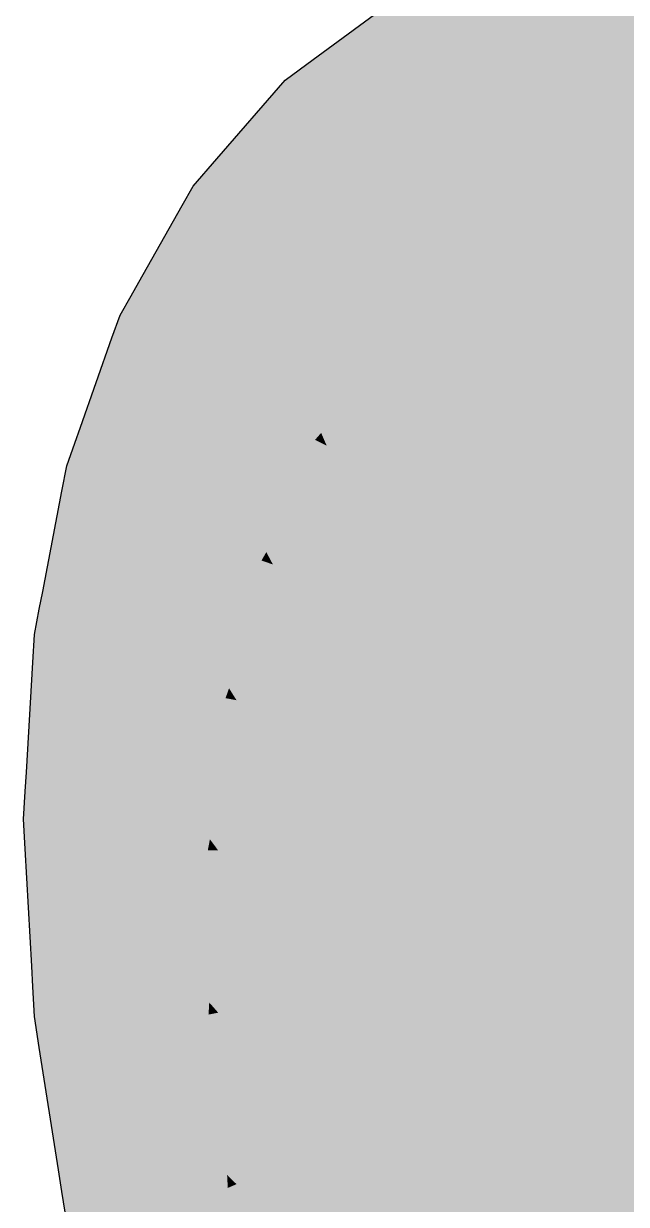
# Model space of a CAD drawing. Extents: x 0 to 1682, y 0 to 1188.
# Drawn here: x 1001.48 to 1004.85, y 496.51 to 503.1 of the extents above; entities that cross this region are included whole.
import ezdxf

# ---------------------------------------------------------------- set-up
doc = ezdxf.new("R2010")
doc.units = 0
doc.layers.add('SOMBRA', color=8, linetype='CONTINUOUS')
doc.layers.add('VISIBLE', color=7, linetype='CONTINUOUS')

msp = doc.modelspace()

# ---------------------------------------------------------------- linework, layer by layer
at = {"layer": 'SOMBRA', "color": 254}
for points in [[(1589.9953, 841.7476), (1589.8395, 841.6324), (1002.9408, 502.7863)], [(1589.9953, 841.7476), (1002.9408, 502.7863), (1153.05, 589.4772)], [(1002.9408, 502.7863), (1589.8395, 841.6324), (1152.5115, 588.9216)], [(1589.4569, 841.1921), (1589.3256, 841.0411), (1002.427, 502.195)], [(1589.4569, 841.1921), (1002.427, 502.195), (1152.5115, 588.9216)], [(1002.3654, 502.0863), (1589.3256, 841.0411), (1500.8829, 789.9055)], [(1002.3654, 502.0863), (1002.427, 502.195), (1589.3256, 841.0411)], [(1588.9781, 840.428), (1588.9165, 840.3194), (1002.0179, 501.4733)], [(1588.9781, 840.428), (1002.0179, 501.4733), (1090.4582, 552.6075)], [(1001.9731, 501.3468), (1588.9165, 840.3194), (1500.491, 789.1663)], [(1001.9731, 501.3468), (1002.0179, 501.4733), (1588.9165, 840.3194)], [(1588.664, 839.6061), (1588.6192, 839.4797), (1001.7206, 500.6336)], [(1588.664, 839.6061), (1001.7206, 500.6336), (1090.1482, 551.7879)], [(1001.6934, 500.4915), (1588.6192, 839.4797), (1500.2093, 788.3098)], [(1001.6934, 500.4915), (1001.7206, 500.6336), (1588.6192, 839.4797)], [(1588.4659, 838.6784), (1588.4387, 838.5363), (1001.5401, 499.6903)], [(1588.4659, 838.6784), (1001.5401, 499.6903), (1089.9476, 550.8587)], [(1002.3654, 502.0863), (1500.8829, 789.9055), (1152.0754, 588.2331)], [(1001.9731, 501.3468), (1500.491, 789.1663), (1151.7467, 587.4219)], [(1001.6934, 500.4915), (1500.2093, 788.3098), (1151.5408, 586.5076)], [(1153.05, 589.4772), (1002.9408, 502.7863), (1003.0966, 502.9015)], [(1003.5507, 503.2372), (1153.05, 589.4772), (1003.0966, 502.9015)], [(1152.5115, 588.9216), (1002.427, 502.195), (1002.5583, 502.3461)], [(1002.9408, 502.7863), (1152.5115, 588.9216), (1002.5583, 502.3461)], [(1152.0754, 588.2331), (1090.4582, 552.6075), (1002.0795, 501.582)], [(1152.0754, 588.2331), (1002.0795, 501.582), (1002.1224, 501.6577)], [(1002.3654, 502.0863), (1152.0754, 588.2331), (1002.1224, 501.6577)], [(1151.7467, 587.4219), (1090.1482, 551.7879), (1001.7653, 500.76)], [(1151.7467, 587.4219), (1001.7653, 500.76), (1001.7965, 500.8481)], [(1001.9731, 501.3468), (1151.7467, 587.4219), (1001.7965, 500.8481)], [(1151.5408, 586.5076), (1089.9476, 550.8587), (1001.5673, 499.8323)], [(1151.5408, 586.5076), (1001.5673, 499.8323), (1001.5862, 499.9313)], [(1001.6934, 500.4915), (1151.5408, 586.5076), (1001.5862, 499.9313)], [(1090.4582, 552.6075), (1002.0179, 501.4733), (1002.0795, 501.582)], [(1090.1482, 551.7879), (1001.7206, 500.6336), (1001.7653, 500.76)], [(1089.9476, 550.8587), (1001.5401, 499.6903), (1001.5673, 499.8323)]]:
    msp.add_solid(points, dxfattribs=at)
at = {"layer": 'SOMBRA', "color": 253}
for points in [[(1001.531, 499.535), (1588.4387, 838.5363), (1500.0496, 787.3549)], [(1001.531, 499.535), (1001.5401, 499.6903), (1588.4387, 838.5363)], [(1588.3874, 837.6608), (1588.3782, 837.5055), (1001.4796, 498.6594)], [(1588.3874, 837.6608), (1001.4796, 498.6594), (1089.8687, 549.8409)], [(1001.4887, 498.4937), (1001.4796, 498.6594), (1588.3782, 837.5055)], [(1001.4887, 498.4937), (1588.3782, 837.5055), (1500.0074, 786.3136)], [(1588.4296, 836.5706), (1588.4387, 836.4049), (1001.5401, 497.5588)], [(1588.4296, 836.5706), (1001.5401, 497.5588), (1089.911, 548.7507)], [(1001.5673, 497.3853), (1001.5401, 497.5588), (1588.4387, 836.4049)], [(1001.5673, 497.3853), (1588.4387, 836.4049), (1500.0856, 785.205)], [(1588.592, 835.4266), (1588.6192, 835.2532), (1001.7206, 496.4071)], [(1588.592, 835.4266), (1001.7206, 496.4071), (1090.0761, 547.6083)], [(1001.531, 499.535), (1500.0496, 787.3549), (1151.447, 585.4976)], [(1001.4887, 498.4937), (1500.0074, 786.3136), (1151.476, 584.4144)], [(1001.5673, 497.3853), (1500.0856, 785.205), (1151.6258, 583.2758)], [(1151.447, 585.4976), (1089.8687, 549.8409), (1001.4887, 498.8147)], [(1151.447, 585.4976), (1001.4887, 498.8147), (1001.4951, 498.9228)], [(1001.531, 499.535), (1151.447, 585.4976), (1001.4951, 498.9228)], [(1001.4887, 498.4937), (1151.476, 584.4144), (1001.5247, 497.84)], [(1151.476, 584.4144), (1001.531, 497.7245), (1001.5247, 497.84)], [(1151.476, 584.4144), (1089.911, 548.7507), (1001.531, 497.7245)], [(1001.5673, 497.3853), (1151.6258, 583.2758), (1001.6745, 496.7013)], [(1151.6258, 583.2758), (1001.6934, 496.5805), (1001.6745, 496.7013)], [(1151.6258, 583.2758), (1090.0761, 547.6083), (1001.6934, 496.5805)], [(1089.8687, 549.8409), (1001.4796, 498.6594), (1001.4887, 498.8147)], [(1089.911, 548.7507), (1001.5401, 497.5588), (1001.531, 497.7245)], [(1090.0761, 547.6083), (1001.7206, 496.4071), (1001.6934, 496.5805)]]:
    msp.add_solid(points, dxfattribs=at)
at = {"layer": 'SOMBRA', "color": 252}
for points in [[(1001.7653, 496.2289), (1001.7206, 496.4071), (1588.6192, 835.2532)], [(1001.7653, 496.2289), (1588.6192, 835.2532), (1500.2811, 784.0472)], [(1588.8717, 834.2483), (1588.9165, 834.0702), (1002.0179, 495.2241)], [(1588.8717, 834.2483), (1002.0179, 495.2241), (1090.3538, 546.4289)], [(1002.0795, 495.0443), (1002.0179, 495.2241), (1588.9165, 834.0702)], [(1002.0795, 495.0443), (1588.9165, 834.0702), (1500.5993, 782.8648)], [(1589.264, 833.0559), (1589.3256, 832.8761), (1002.427, 494.03)], [(1589.264, 833.0559), (1002.427, 494.03), (1090.7465, 545.2367)], [(1002.5043, 493.8516), (1002.427, 494.03), (1589.3256, 832.8761)], [(1002.5043, 493.8516), (1589.3256, 832.8761), (1501.0214, 781.6706)], [(1589.7621, 831.8698), (1589.8395, 831.6914), (1002.9408, 492.8453)], [(1589.7621, 831.8698), (1002.9408, 492.8453), (1091.2425, 544.0494)], [(1003.0327, 492.6713), (1002.9408, 492.8453), (1589.8395, 831.6914)], [(1003.0327, 492.6713), (1589.8395, 831.6914), (1501.5495, 780.4902)], [(1590.3575, 830.7102), (1590.4493, 830.5363), (1003.5507, 491.6902)], [(1590.3575, 830.7102), (1003.5507, 491.6902), (1091.8408, 542.8915)], [(1003.6554, 491.5237), (1003.5507, 491.6902), (1590.4493, 830.5363)], [(1003.6554, 491.5237), (1590.4493, 830.5363), (1502.1721, 779.3425)], [(1591.04, 829.5971), (1591.1447, 829.4306), (1004.2461, 490.5845)], [(1591.04, 829.5971), (1004.2461, 490.5845), (1092.5232, 541.7783)], [(1004.3619, 490.4283), (1004.2461, 490.5845), (1591.1447, 829.4306)], [(1004.3619, 490.4283), (1591.1447, 829.4306), (1502.8815, 778.2487)], [(1001.7653, 496.2289), (1500.2811, 784.0472), (1151.8962, 582.1025)], [(1002.0795, 495.0443), (1500.5993, 782.8648), (1152.2743, 580.9098)], [(1002.5043, 493.8516), (1501.0214, 781.6706), (1152.7622, 579.7232)], [(1003.0327, 492.6713), (1501.5495, 780.4902), (1153.3452, 578.5592)], [(1003.6554, 491.5237), (1502.1721, 779.3425), (1154.0218, 577.4426)], [(1004.3619, 490.4283), (1502.8815, 778.2487), (1154.7719, 576.3878)], [(1001.7653, 496.2289), (1151.8962, 582.1025), (1001.9419, 495.5263)], [(1151.8962, 582.1025), (1001.9731, 495.4022), (1001.9419, 495.5263)], [(1151.8962, 582.1025), (1090.3538, 546.4289), (1001.9731, 495.4022)], [(1002.0795, 495.0443), (1152.2743, 580.9098), (1002.3224, 494.3351)], [(1152.2743, 580.9098), (1002.3654, 494.2098), (1002.3224, 494.3351)], [(1152.2743, 580.9098), (1090.7465, 545.2367), (1002.3654, 494.2098)], [(1002.5043, 493.8516), (1152.7622, 579.7232), (1002.8095, 493.148)], [(1152.7622, 579.7232), (1002.8634, 493.0237), (1002.8095, 493.148)], [(1152.7622, 579.7232), (1091.2425, 544.0494), (1002.8634, 493.0237)], [(1003.0327, 492.6713), (1153.3452, 578.5592), (1003.3949, 491.9853)], [(1153.3452, 578.5592), (1003.4588, 491.8642), (1003.3949, 491.9853)], [(1153.3452, 578.5592), (1091.8408, 542.8915), (1003.4588, 491.8642)], [(1003.6554, 491.5237), (1154.0218, 577.4426), (1004.0684, 490.867)], [(1154.0218, 577.4426), (1004.1414, 490.751), (1004.0684, 490.867)], [(1154.0218, 577.4426), (1092.5232, 541.7783), (1004.1414, 490.751)], [(1004.3619, 490.4283), (1154.7719, 576.3878), (1004.8187, 489.8122)], [(1154.7719, 576.3878), (1004.8993, 489.7034), (1004.8187, 489.8122)], [(1090.3538, 546.4289), (1002.0179, 495.2241), (1001.9731, 495.4022)], [(1090.7465, 545.2367), (1002.427, 494.03), (1002.3654, 494.2098)], [(1091.2425, 544.0494), (1002.9408, 492.8453), (1002.8634, 493.0237)], [(1091.8408, 542.8915), (1003.5507, 491.6902), (1003.4588, 491.8642)], [(1092.5232, 541.7783), (1004.2461, 490.5845), (1004.1414, 490.751)], [(1004.4426, 503.5781), (1004.2461, 503.5399), (1004.4798, 503.0533)], [(1004.4426, 503.5781), (1004.4798, 503.0533), (1005.3839, 502.739)], [(1004.4426, 503.5781), (1005.3839, 502.739), (1005.2071, 503.1945)], [(1004.2461, 503.5399), (1003.7284, 503.3146), (1004.4798, 503.0533)], [(1003.7284, 503.3146), (1003.5507, 503.2372), (1003.8221, 502.767)], [(1003.7284, 503.3146), (1003.8221, 502.767), (1004.695, 502.6052)], [(1003.7284, 503.3146), (1004.695, 502.6052), (1004.4798, 503.0533)], [(1003.5507, 503.2372), (1003.0966, 502.9015), (1003.8221, 502.767)], [(1004.4798, 503.0533), (1004.695, 502.6052), (1005.4932, 502.4573)], [(1004.4798, 503.0533), (1005.4932, 502.4573), (1005.3839, 502.739)], [(1003.0966, 502.9015), (1002.9408, 502.7863), (1003.2454, 502.3406)], [(1003.0966, 502.9015), (1003.2454, 502.3406), (1004.0721, 502.3341)], [(1003.0966, 502.9015), (1004.0721, 502.3341), (1003.8221, 502.767)], [(1002.9408, 502.7863), (1002.5583, 502.3461), (1003.2454, 502.3406)], [(1003.8221, 502.767), (1004.0721, 502.3341), (1004.8281, 502.3281)], [(1003.8221, 502.767), (1004.8281, 502.3281), (1004.695, 502.6052)], [(1004.695, 502.6052), (1004.8281, 502.3281), (1005.5455, 502.3224)], [(1004.695, 502.6052), (1005.5455, 502.3224), (1005.4932, 502.4573)], [(1002.5583, 502.3461), (1002.427, 502.195), (1002.6789, 501.8815)], [(1002.5583, 502.3461), (1002.6789, 501.8815), (1002.8156, 501.7923)], [(1002.5583, 502.3461), (1002.8156, 501.7923), (1003.5259, 501.9302)], [(1002.5583, 502.3461), (1003.5259, 501.9302), (1003.2454, 502.3406)], [(1003.2454, 502.3406), (1003.5259, 501.9302), (1004.2267, 502.0663)], [(1003.2454, 502.3406), (1004.2267, 502.0663), (1004.0721, 502.3341)], [(1004.0721, 502.3341), (1004.2267, 502.0663), (1004.8918, 502.1955)], [(1004.0721, 502.3341), (1004.8918, 502.1955), (1004.8281, 502.3281)], [(1004.8281, 502.3281), (1004.8918, 502.1955), (1005.5455, 502.3224)], [(1002.6789, 501.8815), (1002.427, 502.195), (1002.3654, 502.0863)], [(1004.2267, 502.0663), (1004.3007, 501.9382), (1004.8918, 502.1955)], [(1004.3007, 501.9382), (1006.1226, 499.6327), (1004.8918, 502.1955)], [(1002.6789, 501.8815), (1002.3654, 502.0863), (1002.1224, 501.6577)], [(1003.5259, 501.9302), (1004.3007, 501.9382), (1004.2267, 502.0663)], [(1002.8156, 501.7923), (1003.6993, 501.6764), (1003.5259, 501.9302)], [(1003.5259, 501.9302), (1003.6993, 501.6764), (1004.3007, 501.9382)], [(1003.6993, 501.6764), (1003.7823, 501.5549), (1004.3007, 501.9382)], [(1003.7823, 501.5549), (1005.3347, 500.1472), (1004.3007, 501.9382)], [(1004.3007, 501.9382), (1005.3347, 500.1472), (1006.1226, 499.6327)], [(1002.6789, 501.8815), (1002.1224, 501.6577), (1002.7252, 501.7747)], [(1002.6789, 501.8815), (1002.7252, 501.7747), (1002.7594, 501.7814)], [(1002.6789, 501.8815), (1002.7594, 501.7814), (1002.8156, 501.7923)], [(1002.7252, 501.7747), (1002.0795, 501.582), (1002.2867, 501.1895)], [(1002.7252, 501.7747), (1002.1224, 501.6577), (1002.0795, 501.582)], [(1002.7252, 501.7747), (1002.2867, 501.1895), (1002.4233, 501.121)], [(1002.7252, 501.7747), (1002.4233, 501.121), (1002.9158, 501.3354)], [(1002.7252, 501.7747), (1003.0656, 501.4005), (1002.7594, 501.7814)], [(1002.7252, 501.7747), (1002.9158, 501.3354), (1003.0656, 501.4005)], [(1002.8156, 501.7923), (1002.7594, 501.7814), (1003.0656, 501.4005)], [(1002.8156, 501.7923), (1003.0656, 501.4005), (1003.2755, 501.4919)], [(1002.8156, 501.7923), (1003.2755, 501.4919), (1003.6993, 501.6764)], [(1003.2755, 501.4919), (1003.7823, 501.5549), (1003.6993, 501.6764)], [(1002.0795, 501.582), (1002.0179, 501.4733), (1002.2867, 501.1895)], [(1003.2755, 501.4919), (1003.4994, 501.3457), (1003.7823, 501.5549)], [(1003.4994, 501.3457), (1003.5639, 501.3036), (1003.7823, 501.5549)], [(1003.5639, 501.3036), (1004.2684, 500.8435), (1003.7823, 501.5549)], [(1003.7823, 501.5549), (1004.2684, 500.8435), (1005.3347, 500.1472)], [(1002.2867, 501.1895), (1002.0179, 501.4733), (1001.9731, 501.3468)], [(1003.2755, 501.4919), (1003.0656, 501.4005), (1003.2549, 501.165)], [(1003.2755, 501.4919), (1003.2549, 501.165), (1003.4994, 501.3457)], [(1002.9158, 501.3354), (1003.2549, 501.165), (1003.0656, 501.4005)], [(1002.2867, 501.1895), (1001.9731, 501.3468), (1001.7965, 500.8481)], [(1002.9158, 501.3354), (1002.4233, 501.121), (1002.8833, 500.8902)], [(1002.9158, 501.3354), (1002.8833, 500.8902), (1003.0541, 501.0165)], [(1002.9158, 501.3354), (1003.0541, 501.0165), (1003.2549, 501.165)], [(1003.4994, 501.3457), (1003.2549, 501.165), (1003.3455, 501.0523)], [(1003.4994, 501.3457), (1003.3455, 501.0523), (1003.5639, 501.3036)], [(1003.5639, 501.3036), (1003.3455, 501.0523), (1003.8762, 500.3921)], [(1003.5639, 501.3036), (1003.8762, 500.3921), (1004.4549, 500.1018)], [(1003.5639, 501.3036), (1004.4549, 500.1018), (1004.2684, 500.8435)], [(1002.2867, 501.1895), (1001.7965, 500.8481), (1002.3416, 501.0854)], [(1002.2867, 501.1895), (1002.3416, 501.0854), (1002.3725, 501.0989)], [(1002.2867, 501.1895), (1002.3725, 501.0989), (1002.4233, 501.121)], [(1002.4233, 501.121), (1002.3725, 501.0989), (1002.6991, 500.7541)], [(1002.4233, 501.121), (1002.6991, 500.7541), (1002.8833, 500.8902)], [(1003.0541, 501.0165), (1003.3455, 501.0523), (1003.2549, 501.165)], [(1002.3416, 501.0854), (1001.7653, 500.76), (1002.0016, 500.3844)], [(1002.3416, 501.0854), (1001.7965, 500.8481), (1001.7653, 500.76)], [(1002.3416, 501.0854), (1002.0016, 500.3844), (1002.1359, 500.3377)], [(1002.3416, 501.0854), (1002.1359, 500.3377), (1002.5678, 500.657)], [(1002.3416, 501.0854), (1002.6991, 500.7541), (1002.3725, 501.0989)], [(1002.3416, 501.0854), (1002.5678, 500.657), (1002.6991, 500.7541)], [(1003.0541, 501.0165), (1003.1408, 500.8167), (1003.3455, 501.0523)], [(1003.1408, 500.8167), (1003.1717, 500.7456), (1003.3455, 501.0523)], [(1003.1717, 500.7456), (1003.8762, 500.3921), (1003.3455, 501.0523)], [(1003.0541, 501.0165), (1002.8833, 500.8902), (1003.1071, 500.7779)], [(1003.0541, 501.0165), (1003.1071, 500.7779), (1003.1408, 500.8167)], [(1002.8833, 500.8902), (1002.6991, 500.7541), (1002.9011, 500.5409)], [(1002.8833, 500.8902), (1002.9011, 500.5409), (1003.1071, 500.7779)], [(1003.1408, 500.8167), (1003.1071, 500.7779), (1003.1717, 500.7456)], [(1004.4549, 500.1018), (1004.9424, 499.8572), (1004.2684, 500.8435)], [(1004.8471, 500.4656), (1004.2684, 500.8435), (1004.9424, 499.8572)], [(1001.7653, 500.76), (1001.7206, 500.6336), (1002.0016, 500.3844)], [(1002.5678, 500.657), (1002.9011, 500.5409), (1002.6991, 500.7541)], [(1003.1071, 500.7779), (1002.9011, 500.5409), (1002.9978, 500.4388)], [(1003.1071, 500.7779), (1002.9978, 500.4388), (1003.1717, 500.7456)], [(1003.1717, 500.7456), (1002.9978, 500.4388), (1003.5639, 499.8412)], [(1003.1717, 500.7456), (1003.5639, 499.8412), (1004.1327, 499.6435)], [(1003.1717, 500.7456), (1004.1327, 499.6435), (1003.8762, 500.3921)], [(1002.5678, 500.657), (1002.1359, 500.3377), (1002.588, 500.1805)], [(1002.5678, 500.657), (1002.588, 500.1805), (1002.7319, 500.3462)], [(1002.5678, 500.657), (1002.7319, 500.3462), (1002.9011, 500.5409)], [(1002.0016, 500.3844), (1001.7206, 500.6336), (1001.6934, 500.4915)], [(1002.7319, 500.3462), (1002.9978, 500.4388), (1002.9011, 500.5409)], [(1002.0016, 500.3844), (1001.6934, 500.4915), (1001.5862, 499.9313)], [(1002.7319, 500.3462), (1002.8348, 500.1513), (1002.9978, 500.4388)], [(1002.8348, 500.1513), (1002.8714, 500.082), (1002.9978, 500.4388)], [(1002.8714, 500.082), (1003.5639, 499.8412), (1002.9978, 500.4388)], [(1004.1327, 499.6435), (1004.6119, 499.4769), (1003.8762, 500.3921)], [(1004.4549, 500.1018), (1003.8762, 500.3921), (1004.6119, 499.4769)], [(1002.0016, 500.3844), (1001.5862, 499.9313), (1002.0643, 500.2847)], [(1002.0016, 500.3844), (1002.0643, 500.2847), (1002.0914, 500.3048)], [(1002.0016, 500.3844), (1002.0914, 500.3048), (1002.1359, 500.3377)], [(1002.1359, 500.3377), (1002.0914, 500.3048), (1002.4328, 500.002)], [(1002.1359, 500.3377), (1002.4328, 500.002), (1002.588, 500.1805)], [(1002.7319, 500.3462), (1002.588, 500.1805), (1002.808, 500.104)], [(1002.7319, 500.3462), (1002.808, 500.104), (1002.8348, 500.1513)], [(1002.0643, 500.2847), (1001.5673, 499.8323), (1001.8286, 499.4799)], [(1002.0643, 500.2847), (1001.5862, 499.9313), (1001.5673, 499.8323)], [(1002.0643, 500.2847), (1001.8286, 499.4799), (1001.9582, 499.4558)], [(1002.0643, 500.2847), (1001.9582, 499.4558), (1002.3222, 499.8746)], [(1002.0643, 500.2847), (1002.4328, 500.002), (1002.0914, 500.3048)], [(1002.0643, 500.2847), (1002.3222, 499.8746), (1002.4328, 500.002)], [(1002.588, 500.1805), (1002.4328, 500.002), (1002.644, 499.8147)], [(1002.588, 500.1805), (1002.644, 499.8147), (1002.808, 500.104)], [(1002.8348, 500.1513), (1002.808, 500.104), (1002.8714, 500.082)], [(1002.808, 500.104), (1002.644, 499.8147), (1002.7451, 499.7251)], [(1002.808, 500.104), (1002.7451, 499.7251), (1002.8714, 500.082)], [(1002.8714, 500.082), (1002.7451, 499.7251), (1003.337, 499.2002)], [(1002.8714, 500.082), (1003.337, 499.2002), (1003.8861, 499.0984)], [(1002.8714, 500.082), (1003.8861, 499.0984), (1003.5639, 499.8412)], [(1004.4549, 500.1018), (1004.6119, 499.4769), (1005.0245, 499.3334)], [(1004.4549, 500.1018), (1005.0245, 499.3334), (1004.9424, 499.8572)], [(1002.3222, 499.8746), (1002.644, 499.8147), (1002.4328, 500.002)], [(1002.3222, 499.8746), (1001.9582, 499.4558), (1002.3947, 499.3749)], [(1002.3222, 499.8746), (1002.3947, 499.3749), (1002.5093, 499.5771)], [(1002.3222, 499.8746), (1002.5093, 499.5771), (1002.644, 499.8147)], [(1001.5673, 499.8323), (1001.5401, 499.6903), (1001.8286, 499.4799)], [(1002.5093, 499.5771), (1002.7451, 499.7251), (1002.644, 499.8147)], [(1003.8861, 499.0984), (1004.3488, 499.0127), (1003.5639, 499.8412)], [(1004.1327, 499.6435), (1003.5639, 499.8412), (1004.3488, 499.0127)], [(1001.8286, 499.4799), (1001.5401, 499.6903), (1001.531, 499.535)], [(1002.5093, 499.5771), (1002.6266, 499.3906), (1002.7451, 499.7251)], [(1002.6266, 499.3906), (1002.6684, 499.3242), (1002.7451, 499.7251)], [(1002.6684, 499.3242), (1003.337, 499.2002), (1002.7451, 499.7251)], [(1004.1327, 499.6435), (1004.3488, 499.0127), (1004.7471, 498.9388)], [(1004.1327, 499.6435), (1004.7471, 498.9388), (1004.6119, 499.4769)], [(1001.8286, 499.4799), (1001.531, 499.535), (1001.4951, 498.9228)], [(1002.5093, 499.5771), (1002.3947, 499.3749), (1002.6071, 499.3355)], [(1002.5093, 499.5771), (1002.6071, 499.3355), (1002.6266, 499.3906)], [(1001.8286, 499.4799), (1001.4951, 498.9228), (1001.8979, 499.3864)], [(1001.8286, 499.4799), (1001.8979, 499.3864), (1001.9207, 499.4126)], [(1001.8286, 499.4799), (1001.9207, 499.4126), (1001.9582, 499.4558)], [(1004.7471, 498.9388), (1005.0965, 498.8741), (1004.6119, 499.4769)], [(1005.0245, 499.3334), (1004.6119, 499.4769), (1005.0965, 498.8741)], [(1001.8979, 499.3864), (1002.2712, 499.157), (1001.9207, 499.4126)], [(1001.9582, 499.4558), (1001.9207, 499.4126), (1002.2712, 499.157)], [(1001.9582, 499.4558), (1002.2712, 499.157), (1002.3947, 499.3749)], [(1001.8979, 499.3864), (1001.4951, 498.9228), (1001.4887, 498.8147)], [(1001.8979, 499.3864), (1001.4887, 498.8147), (1001.7706, 498.4915)], [(1001.8979, 499.3864), (1001.7706, 498.4915), (1001.8934, 498.4905)], [(1001.8979, 499.3864), (1001.8934, 498.4905), (1002.1831, 499.0016)], [(1001.8979, 499.3864), (1002.1831, 499.0016), (1002.2712, 499.157)], [(1002.3947, 499.3749), (1002.2712, 499.157), (1002.488, 498.9989)], [(1002.3947, 499.3749), (1002.488, 498.9989), (1002.6071, 499.3355)], [(1002.6071, 499.3355), (1002.488, 498.9989), (1002.5917, 498.9233)], [(1002.6071, 499.3355), (1002.5917, 498.9233), (1002.6684, 499.3242)], [(1002.6266, 499.3906), (1002.6071, 499.3355), (1002.6684, 499.3242)], [(1002.6684, 499.3242), (1002.5917, 498.9233), (1003.1992, 498.4802)], [(1002.6684, 499.3242), (1003.1992, 498.4802), (1003.7193, 498.476)], [(1002.6684, 499.3242), (1003.7193, 498.476), (1003.337, 499.2002)], [(1003.7193, 498.476), (1004.1576, 498.4726), (1003.337, 499.2002)], [(1003.8861, 499.0984), (1003.337, 499.2002), (1004.1576, 498.4726)], [(1002.1831, 499.0016), (1002.488, 498.9989), (1002.2712, 499.157)], [(1003.8861, 499.0984), (1004.1576, 498.4726), (1004.5348, 498.4696)], [(1003.8861, 499.0984), (1004.5348, 498.4696), (1004.3488, 499.0127)], [(1004.5348, 498.4696), (1004.8657, 498.467), (1004.3488, 499.0127)], [(1004.7471, 498.9388), (1004.3488, 499.0127), (1004.8657, 498.467)], [(1002.1831, 499.0016), (1001.8934, 498.4905), (1002.3068, 498.4872)], [(1002.1831, 499.0016), (1002.3068, 498.4872), (1002.3901, 498.7225)], [(1002.1831, 499.0016), (1002.3901, 498.7225), (1002.488, 498.9989)], [(1002.3901, 498.7225), (1002.5917, 498.9233), (1002.488, 498.9989)], [(1004.7471, 498.9388), (1004.8657, 498.467), (1005.1606, 498.4646)], [(1004.7471, 498.9388), (1005.1606, 498.4646), (1005.0965, 498.8741)], [(1002.3901, 498.7225), (1002.5198, 498.5475), (1002.5917, 498.9233)], [(1002.5198, 498.5475), (1002.566, 498.4852), (1002.5917, 498.9233)], [(1002.566, 498.4852), (1003.1992, 498.4802), (1002.5917, 498.9233)], [(1001.4887, 498.8147), (1001.4796, 498.6594), (1001.7706, 498.4915)], [(1002.3901, 498.7225), (1002.3068, 498.4872), (1002.508, 498.4856)], [(1002.3901, 498.7225), (1002.508, 498.4856), (1002.5198, 498.5475)], [(1001.7706, 498.4915), (1001.4796, 498.6594), (1001.4887, 498.4937)], [(1002.5198, 498.5475), (1002.508, 498.4856), (1002.566, 498.4852)], [(1001.7706, 498.4915), (1001.4887, 498.4937), (1001.5247, 497.84)], [(1001.7706, 498.4915), (1001.5247, 497.84), (1001.8453, 498.4057)], [(1001.7706, 498.4915), (1001.8453, 498.4057), (1001.8635, 498.4378)], [(1001.7706, 498.4915), (1001.8635, 498.4378), (1001.8934, 498.4905)], [(1001.8934, 498.4905), (1001.8635, 498.4378), (1002.217, 498.2337)], [(1001.8934, 498.4905), (1002.217, 498.2337), (1002.3068, 498.4872)], [(1002.3068, 498.4872), (1002.217, 498.2337), (1002.4356, 498.1075)], [(1002.3068, 498.4872), (1002.4356, 498.1075), (1002.508, 498.4856)], [(1002.508, 498.4856), (1002.4356, 498.1075), (1002.5403, 498.0471)], [(1002.508, 498.4856), (1002.5403, 498.0471), (1002.566, 498.4852)], [(1002.566, 498.4852), (1002.5403, 498.0471), (1003.153, 497.6933)], [(1002.566, 498.4852), (1003.153, 497.6933), (1003.6352, 497.7869)], [(1002.566, 498.4852), (1003.6352, 497.7869), (1003.1992, 498.4802)], [(1003.6352, 497.7869), (1004.0415, 497.8658), (1003.1992, 498.4802)], [(1003.7193, 498.476), (1003.1992, 498.4802), (1004.0415, 497.8658)], [(1003.7193, 498.476), (1004.0415, 497.8658), (1004.3913, 497.9337)], [(1003.7193, 498.476), (1004.3913, 497.9337), (1004.1576, 498.4726)], [(1001.8453, 498.4057), (1002.217, 498.2337), (1001.8635, 498.4378)], [(1004.3913, 497.9337), (1004.698, 497.9933), (1004.1576, 498.4726)], [(1004.5348, 498.4696), (1004.1576, 498.4726), (1004.698, 497.9933)], [(1004.5348, 498.4696), (1004.698, 497.9933), (1004.9714, 498.0464)], [(1004.5348, 498.4696), (1004.9714, 498.0464), (1004.8657, 498.467)], [(1001.8453, 498.4057), (1001.5247, 497.84), (1001.531, 497.7245)], [(1001.8453, 498.4057), (1001.531, 497.7245), (1001.8286, 497.4361)], [(1001.8453, 498.4057), (1001.8286, 497.4361), (1001.9424, 497.4582)], [(1001.8453, 498.4057), (1001.9424, 497.4582), (1002.153, 498.0529)], [(1001.8453, 498.4057), (1002.153, 498.0529), (1002.217, 498.2337)], [(1002.153, 498.0529), (1002.4356, 498.1075), (1002.217, 498.2337)], [(1002.153, 498.0529), (1002.3762, 497.7969), (1002.4356, 498.1075)], [(1002.3762, 497.7969), (1002.5403, 498.0471), (1002.4356, 498.1075)], [(1002.153, 498.0529), (1001.9424, 497.4582), (1002.3257, 497.5326)], [(1002.153, 498.0529), (1002.3257, 497.5326), (1002.3762, 497.7969)], [(1002.3762, 497.7969), (1002.5162, 497.6364), (1002.5403, 498.0471)], [(1002.5162, 497.6364), (1002.566, 497.5793), (1002.5403, 498.0471)], [(1002.566, 497.5793), (1003.153, 497.6933), (1002.5403, 498.0471)], [(1004.9714, 498.0464), (1004.698, 497.9933), (1005.067, 497.6661)], [(1004.3913, 497.9337), (1004.8434, 497.5688), (1004.698, 497.9933)], [(1004.8434, 497.5688), (1005.067, 497.6661), (1004.698, 497.9933)], [(1004.3913, 497.9337), (1004.0415, 497.8658), (1004.5962, 497.4612)], [(1004.3913, 497.9337), (1004.5962, 497.4612), (1004.8434, 497.5688)], [(1003.6352, 497.7869), (1004.3189, 497.3405), (1004.0415, 497.8658)], [(1004.3189, 497.3405), (1004.5962, 497.4612), (1004.0415, 497.8658)], [(1002.3762, 497.7969), (1002.3257, 497.5326), (1002.5122, 497.5688)], [(1002.3762, 497.7969), (1002.5122, 497.5688), (1002.5162, 497.6364)], [(1003.6352, 497.7869), (1003.153, 497.6933), (1004.0026, 497.2028)], [(1003.6352, 497.7869), (1004.0026, 497.2028), (1004.3189, 497.3405)], [(1001.531, 497.7245), (1001.5401, 497.5588), (1001.8286, 497.4361)], [(1002.566, 497.5793), (1003.6352, 497.0429), (1003.153, 497.6933)], [(1003.6352, 497.0429), (1004.0026, 497.2028), (1003.153, 497.6933)], [(1002.5162, 497.6364), (1002.5122, 497.5688), (1002.566, 497.5793)], [(1004.8434, 497.5688), (1005.1545, 497.3178), (1005.067, 497.6661)], [(1001.8286, 497.4361), (1001.5401, 497.5588), (1001.5673, 497.3853)], [(1002.3257, 497.5326), (1002.488, 497.1556), (1002.5122, 497.5688)], [(1002.5122, 497.5688), (1002.488, 497.1556), (1002.5917, 497.1115)], [(1002.5122, 497.5688), (1002.5917, 497.1115), (1002.566, 497.5793)], [(1002.566, 497.5793), (1002.5917, 497.1115), (1003.1992, 496.8531)], [(1002.566, 497.5793), (1003.1992, 496.8531), (1003.6352, 497.0429)], [(1004.8434, 497.5688), (1004.5962, 497.4612), (1004.975, 497.185)], [(1004.8434, 497.5688), (1004.975, 497.185), (1005.1545, 497.3178)], [(1001.9424, 497.4582), (1002.2712, 497.2478), (1002.3257, 497.5326)], [(1002.3257, 497.5326), (1002.2712, 497.2478), (1002.488, 497.1556)], [(1001.8286, 497.4361), (1001.5673, 497.3853), (1001.6745, 496.7013)], [(1001.8286, 497.4361), (1001.6745, 496.7013), (1001.9075, 497.3596)], [(1001.8286, 497.4361), (1001.9207, 497.3969), (1001.9424, 497.4582)], [(1001.8286, 497.4361), (1001.9075, 497.3596), (1001.9207, 497.3969)], [(1001.9424, 497.4582), (1001.9207, 497.3969), (1002.2712, 497.2478)], [(1004.3189, 497.3405), (1004.7789, 497.0401), (1004.5962, 497.4612)], [(1004.7789, 497.0401), (1004.975, 497.185), (1004.5962, 497.4612)], [(1001.9075, 497.3596), (1001.6745, 496.7013), (1001.6934, 496.5805)], [(1001.9075, 497.3596), (1001.6934, 496.5805), (1002.0016, 496.3318)], [(1001.9075, 497.3596), (1002.2712, 497.2478), (1001.9207, 497.3969)], [(1001.9075, 497.3596), (1002.0016, 496.3318), (1002.1045, 496.3766)], [(1001.9075, 497.3596), (1002.1045, 496.3766), (1002.2323, 497.0447)], [(1001.9075, 497.3596), (1002.2323, 497.0447), (1002.2712, 497.2478)], [(1004.3189, 497.3405), (1004.0026, 497.2028), (1004.5621, 496.8798)], [(1004.3189, 497.3405), (1004.5621, 496.8798), (1004.7789, 497.0401)], [(1002.2323, 497.0447), (1002.488, 497.1556), (1002.2712, 497.2478)], [(1003.6352, 497.0429), (1004.3189, 496.6999), (1004.0026, 497.2028)], [(1004.3189, 496.6999), (1004.5621, 496.8798), (1004.0026, 497.2028)], [(1004.7789, 497.0401), (1005.0954, 496.8334), (1004.975, 497.185)], [(1002.2323, 497.0447), (1002.468, 496.8162), (1002.488, 497.1556)], [(1002.468, 496.8162), (1002.5917, 497.1115), (1002.488, 497.1556)], [(1002.468, 496.8162), (1002.6158, 496.673), (1002.5917, 497.1115)], [(1002.6158, 496.673), (1002.6684, 496.622), (1002.5917, 497.1115)], [(1002.6684, 496.622), (1003.1992, 496.8531), (1002.5917, 497.1115)], [(1002.2323, 497.0447), (1002.1045, 496.3766), (1002.4511, 496.5274)], [(1002.2323, 497.0447), (1002.4511, 496.5274), (1002.468, 496.8162)], [(1003.6352, 497.0429), (1003.1992, 496.8531), (1004.0415, 496.4949)], [(1003.6352, 497.0429), (1004.0415, 496.4949), (1004.3189, 496.6999)], [(1004.7789, 497.0401), (1004.5621, 496.8798), (1004.9441, 496.6592)], [(1004.7789, 497.0401), (1004.9441, 496.6592), (1005.0954, 496.8334)], [(1002.6684, 496.622), (1003.7193, 496.2567), (1003.1992, 496.8531)], [(1003.7193, 496.2567), (1004.0415, 496.4949), (1003.1992, 496.8531)], [(1004.3189, 496.6999), (1004.7789, 496.4691), (1004.5621, 496.8798)], [(1004.7789, 496.4691), (1004.9441, 496.6592), (1004.5621, 496.8798)], [(1002.468, 496.8162), (1002.4511, 496.5274), (1002.6198, 496.6009)], [(1002.468, 496.8162), (1002.6198, 496.6009), (1002.6158, 496.673)], [(1004.3189, 496.6999), (1004.0415, 496.4949), (1004.5962, 496.2589)], [(1004.3189, 496.6999), (1004.5962, 496.2589), (1004.7789, 496.4691)], [(1002.6158, 496.673), (1002.6198, 496.6009), (1002.6684, 496.622)], [(1004.7789, 496.4691), (1005.0954, 496.3104), (1004.9441, 496.6592)], [(1001.6934, 496.5805), (1001.7206, 496.4071), (1002.0016, 496.3318)], [(1002.4511, 496.5274), (1002.644, 496.1596), (1002.6198, 496.6009)], [(1002.6198, 496.6009), (1002.7451, 496.1326), (1002.6684, 496.622)], [(1002.6198, 496.6009), (1002.644, 496.1596), (1002.7451, 496.1326)], [(1002.6684, 496.622), (1002.7451, 496.1326), (1003.337, 495.974)], [(1002.6684, 496.622), (1003.337, 495.974), (1003.7193, 496.2567)], [(1002.1045, 496.3766), (1002.4328, 496.2162), (1002.4511, 496.5274)], [(1002.4511, 496.5274), (1002.4328, 496.2162), (1002.644, 496.1596)]]:
    msp.add_solid(points, dxfattribs=at)
at = {"layer": 'VISIBLE'}
for p, q in [((1003.0966, 502.9015), (1003.5507, 503.2372)), ((1002.9408, 502.7863), (1003.0966, 502.9015)), ((1002.5583, 502.3461), (1002.9408, 502.7863)), ((1002.427, 502.195), (1002.5583, 502.3461)), ((1002.3654, 502.0863), (1002.427, 502.195)), ((1002.1224, 501.6577), (1002.3654, 502.0863)), ((1002.0795, 501.582), (1002.1224, 501.6577)), ((1002.0179, 501.4733), (1002.0795, 501.582)), ((1001.9731, 501.3468), (1002.0179, 501.4733)), ((1001.7965, 500.8481), (1001.9731, 501.3468)), ((1001.7653, 500.76), (1001.7965, 500.8481)), ((1001.7206, 500.6336), (1001.7653, 500.76)), ((1001.6934, 500.4915), (1001.7206, 500.6336)), ((1001.5862, 499.9313), (1001.6934, 500.4915)), ((1001.5673, 499.8323), (1001.5862, 499.9313)), ((1001.5401, 499.6903), (1001.5673, 499.8323)), ((1001.531, 499.535), (1001.5401, 499.6903)), ((1001.4951, 498.9228), (1001.531, 499.535)), ((1001.4887, 498.8147), (1001.4951, 498.9228)), ((1001.4796, 498.6594), (1001.4887, 498.8147)), ((1001.4887, 498.4937), (1001.4796, 498.6594)), ((1001.5247, 497.84), (1001.4887, 498.4937)), ((1001.531, 497.7245), (1001.5247, 497.84)), ((1001.5401, 497.5588), (1001.531, 497.7245)), ((1001.5673, 497.3853), (1001.5401, 497.5588)), ((1001.6745, 496.7013), (1001.5673, 497.3853)), ((1001.6934, 496.5805), (1001.6745, 496.7013)), ((1001.7206, 496.4071), (1001.6934, 496.5805))]:
    msp.add_line(p, q, dxfattribs=at)

doc.saveas('drawing.dxf')
